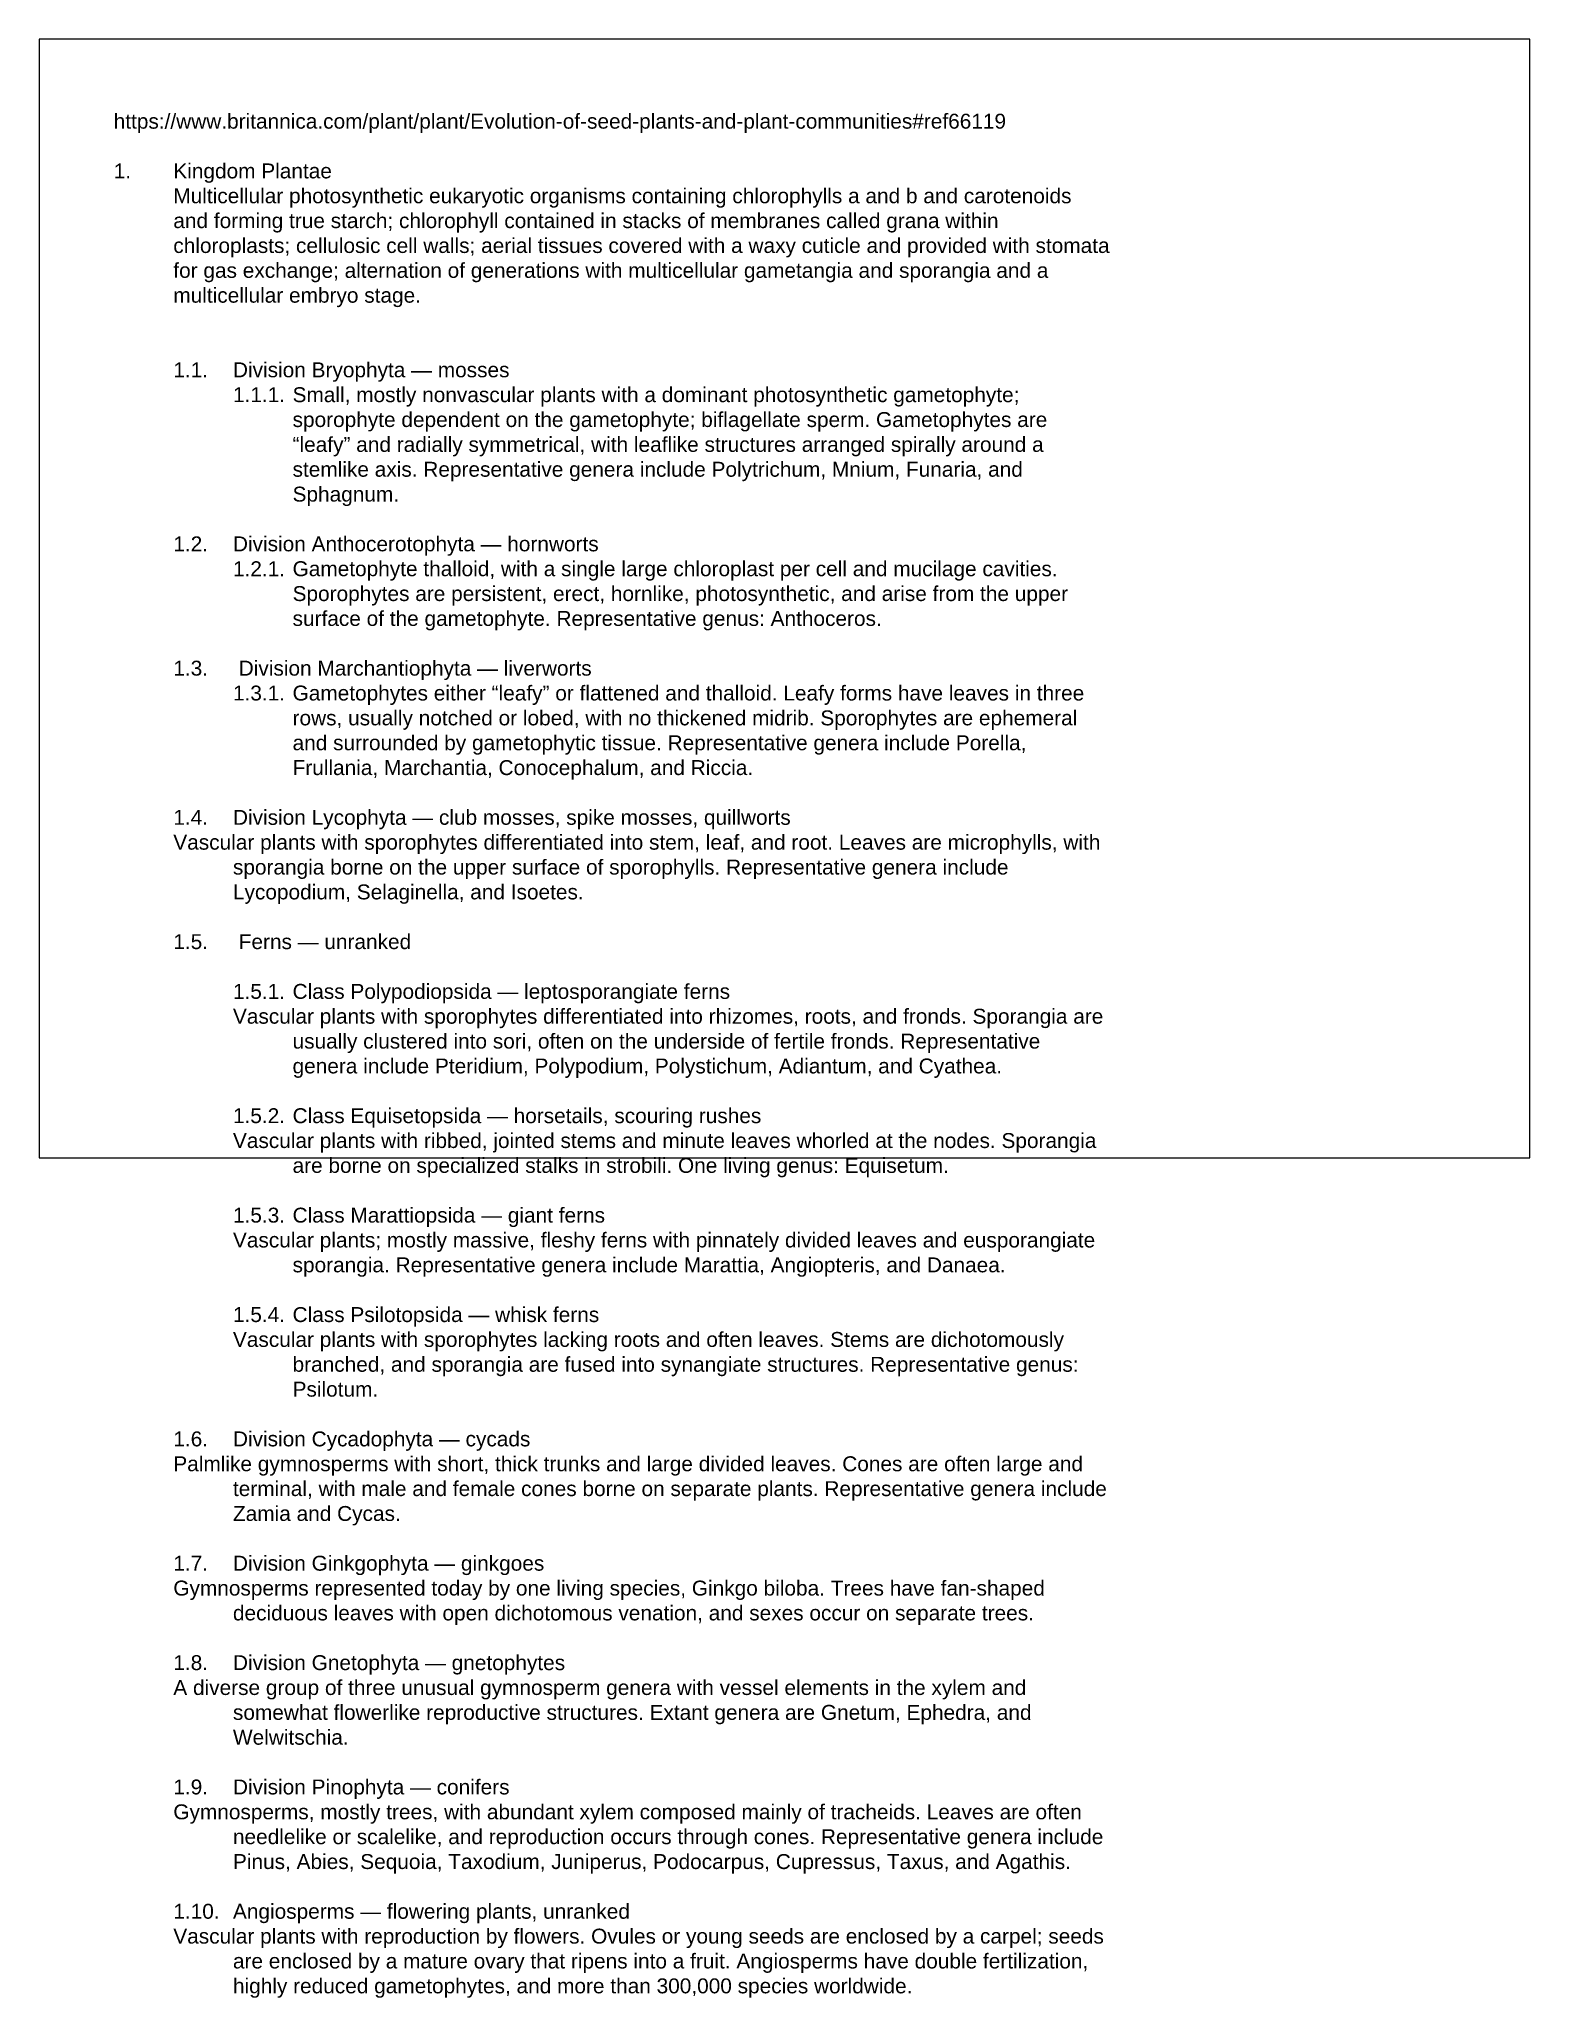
# Model space of a CAD drawing. Header units: inches. Extents: x 0 to 20, y -11.3 to 15.
import ezdxf

# ---------------------------------------------------------------- set-up
doc = ezdxf.new("R2010")
doc.units = ezdxf.units.IN
doc.header["$MEASUREMENT"] = 0
doc.styles.get("Standard").update_dxf_attribs({"font": 'arial.ttf'})

msp = doc.modelspace()

# ---------------------------------------------------------------- linework, layer by layer
at = {"layer": 'Defpoints'}
msp.add_lwpolyline([(0, 0), (20, 0), (20, 15), (0, 15)], close=True, dxfattribs=at)

# ---------------------------------------------------------------- texts
at = {"insert": (1, 14), "char_height": 0.2, "attachment_point": 1}
msp.add_mtext_dynamic_manual_height_columns('https://www.britannica.com/plant/plant/Evolution-of-seed-plants-and-plant-communities#ref66119\\P\\P\\pxi-4,l4;1.^IKingdom Plantae\\P\\pi0;Multicellular photosynthetic eukaryotic organisms containing chlorophylls a and b and carotenoids and forming true starch; chlorophyll contained in stacks of membranes called grana within chloroplasts; cellulosic cell walls; aerial tissues covered with a waxy cuticle and provided with stomata for gas exchange; alternation of generations with multicellular gametangia and sporangia and a multicellular embryo stage.\\P\\pl0;\\P\\P\\pi-4,l8,t8;1.1.^IDivision Bryophyta — mosses\\P\\pi-4,l12,t12;1.1.1.^ISmall, mostly nonvascular plants with a dominant photosynthetic gametophyte; sporophyte dependent on the gametophyte; biflagellate sperm. Gametophytes are “leafy” and radially symmetrical, with leaflike structures arranged spirally around a stemlike axis. Representative genera include Polytrichum, Mnium, Funaria, and Sphagnum.\\P\\pi0,l0,tz;\\P\\pi-4,l8,t8;1.2.^IDivision Anthocerotophyta — hornworts\\P\\pi-4,l12,t12;1.2.1.^IGametophyte thalloid, with a single large chloroplast per cell and mucilage cavities. Sporophytes are persistent, erect, hornlike, photosynthetic, and arise from the upper surface of the gametophyte. Representative genus: Anthoceros.^J\\P\\pi-4,l8,t8;1.3.^I Division Marchantiophyta — liverworts\\P\\pi-4,l12,t12;1.3.1.^IGametophytes either “leafy” or flattened and thalloid. Leafy forms have leaves in three rows, usually notched or lobed, with no thickened midrib. Sporophytes are ephemeral and surrounded by gametophytic tissue. Representative genera include Porella, Frullania, Marchantia, Conocephalum, and Riccia.^J\\P\\pi-4,l8,t8;1.4.^IDivision Lycophyta — club mosses, spike mosses, quillworts^JVascular plants with sporophytes differentiated into stem, leaf, and root. Leaves are microphylls, with sporangia borne on the upper surface of sporophylls. Representative genera include Lycopodium, Selaginella, and Isoetes.^J\\P1.5.^I Ferns — unranked^J\\P\\pi-4,l12,t12;1.5.1.^IClass Polypodiopsida — leptosporangiate ferns^JVascular plants with sporophytes differentiated into rhizomes, roots, and fronds. Sporangia are usually clustered into sori, often on the underside of fertile fronds. Representative genera include Pteridium, Polypodium, Polystichum, Adiantum, and Cyathea.^J\\P1.5.2.^IClass Equisetopsida — horsetails, scouring rushes^JVascular plants with ribbed, jointed stems and minute leaves whorled at the nodes. Sporangia are borne on specialized stalks in strobili. One living genus: Equisetum.^J\\P1.5.3.^IClass Marattiopsida — giant ferns^JVascular plants; mostly massive, fleshy ferns with pinnately divided leaves and eusporangiate sporangia. Representative genera include Marattia, Angiopteris, and Danaea.^J\\P1.5.4.^IClass Psilotopsida — whisk ferns^JVascular plants with sporophytes lacking roots and often leaves. Stems are dichotomously branched, and sporangia are fused into synangiate structures. Representative genus: Psilotum.^J\\P\\pi-4,l8,t8;1.6.^IDivision Cycadophyta — cycads^JPalmlike gymnosperms with short, thick trunks and large divided leaves. Cones are often large and terminal, with male and female cones borne on separate plants. Representative genera include Zamia and Cycas.^J\\P1.7.^IDivision Ginkgophyta — ginkgoes^JGymnosperms represented today by one living species, Ginkgo biloba. Trees have fan-shaped deciduous leaves with open dichotomous venation, and sexes occur on separate trees.^J\\P1.8.^IDivision Gnetophyta — gnetophytes^JA diverse group of three unusual gymnosperm genera with vessel elements in the xylem and somewhat flowerlike reproductive structures. Extant genera are Gnetum, Ephedra, and Welwitschia.^J\\P1.9.^IDivision Pinophyta — conifers^JGymnosperms, mostly trees, with abundant xylem composed mainly of tracheids. Leaves are often needlelike or scalelike, and reproduction occurs through cones. Representative genera include Pinus, Abies, Sequoia, Taxodium, Juniperus, Podocarpus, Cupressus, Taxus, and Agathis.^J\\P1.10.^IAngiosperms — flowering plants, unranked^JVascular plants with reproduction by flowers. Ovules or young seeds are enclosed by a carpel; seeds are enclosed by a mature ovary that ripens into a fruit. Angiosperms have double fertilization, highly reduced gametophytes, and more than 300,000 species worldwide.', width=13.33827, gutter_width=1, heights=[31.124], dxfattribs=at)

doc.saveas('drawing.dxf')
